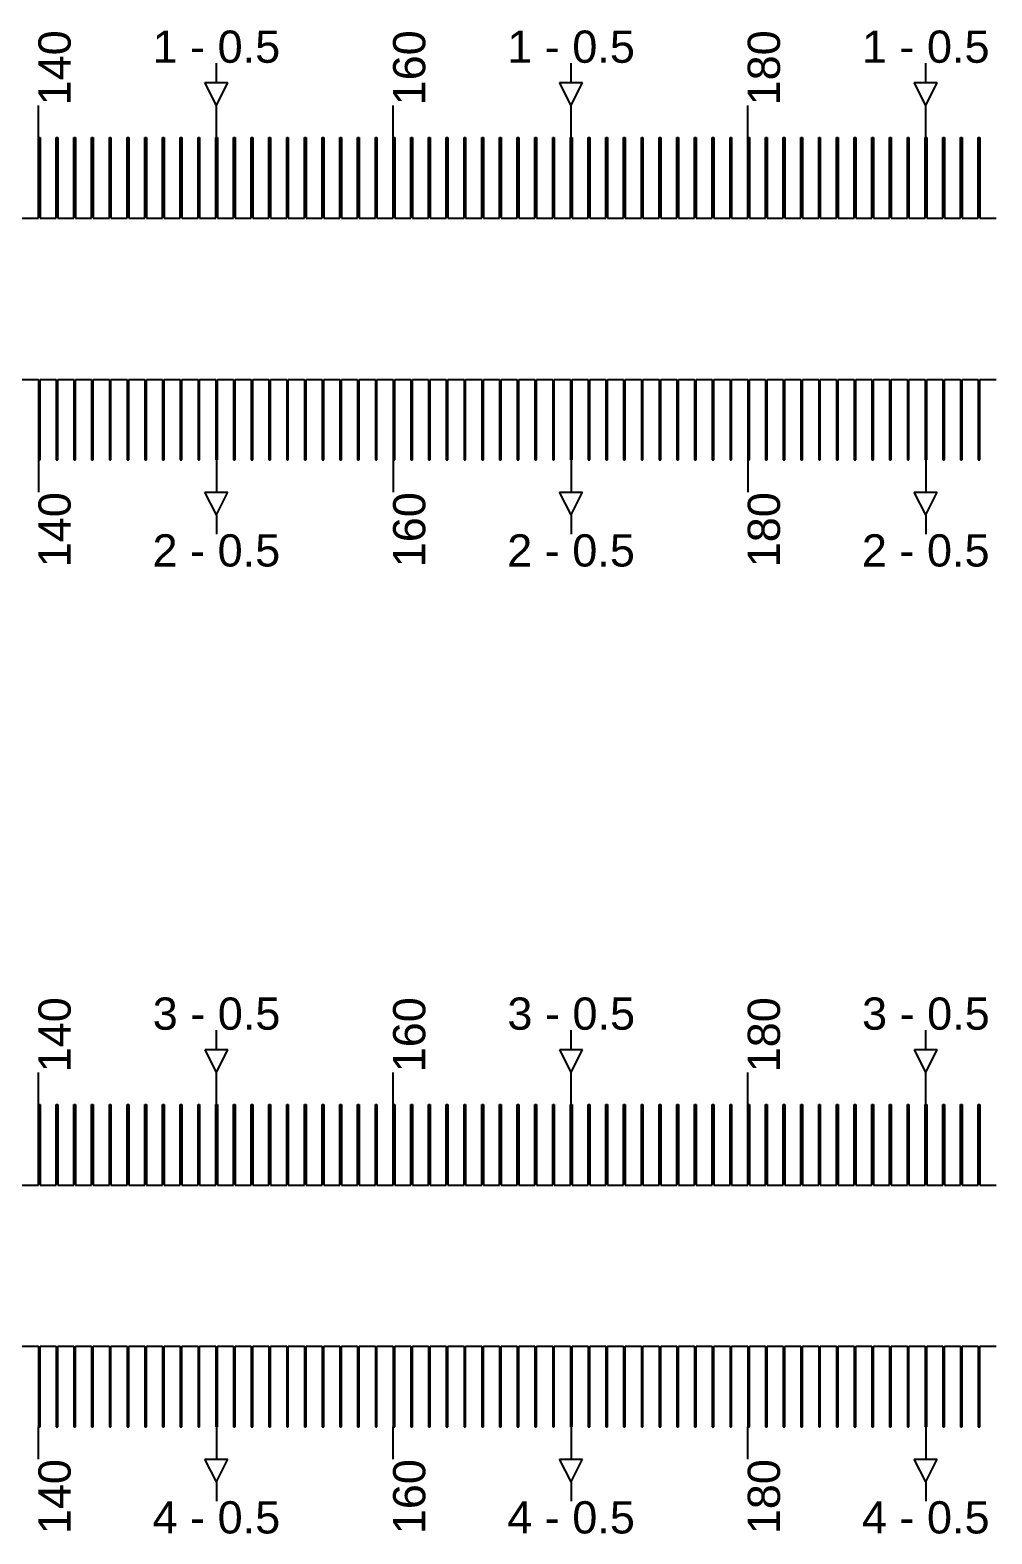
# Model space of a CAD drawing. Extents: x -119394 to 128420, y 74496 to 185496.
# Drawn here: x 41747.7 to 42046, y 112862.7 to 113329.2 of the extents above; entities that cross this region are included whole.
import ezdxf

# ---------------------------------------------------------------- set-up
doc = ezdxf.new("R2010")
doc.units = 13
doc.layers.add('CL - Label-1', color=120, linetype='Continuous')
doc.layers.add('CL - Label-2', color=132, linetype='Continuous')
doc.layers.add('CL - Sub-Micro', color=7, linetype='Continuous', true_color=0x47d1ff)
doc.styles.get("Standard").update_dxf_attribs({"font": 'arial.ttf'})

msp = doc.modelspace()

# ---------------------------------------------------------------- linework, layer by layer
for p, q in [((41805.49, 113312.94), (41805.49, 113318.94)), ((41915.49, 113312.94), (41915.49, 113318.94)), ((42025.49, 113312.94), (42025.49, 113318.94)), ((41750.29, 113295.86), (41750.29, 113305.86)), ((41805.49, 113295.86), (41805.49, 113305.86)), ((41860.29, 113295.86), (41860.29, 113305.86)), ((41915.49, 113295.86), (41915.49, 113305.86)), ((41970.29, 113295.86), (41970.29, 113305.86)), ((42025.49, 113295.86), (42025.49, 113305.86)), ((41750.29, 113195.86), (41750.29, 113185.86)), ((41805.49, 113195.86), (41805.49, 113185.86)), ((41860.29, 113195.86), (41860.29, 113185.86)), ((41915.49, 113195.86), (41915.49, 113185.86)), ((41970.29, 113195.86), (41970.29, 113185.86)), ((42025.49, 113195.86), (42025.49, 113185.86)), ((41805.49, 113178.79), (41805.49, 113172.79)), ((41915.49, 113178.79), (41915.49, 113172.79)), ((42025.49, 113178.79), (42025.49, 113172.79)), ((41805.54, 113012.94), (41805.54, 113018.94)), ((41915.54, 113012.94), (41915.54, 113018.94)), ((42025.54, 113012.94), (42025.54, 113018.94)), ((41750.29, 112995.86), (41750.29, 113005.86)), ((41805.54, 112995.86), (41805.54, 113005.86)), ((41860.29, 112995.86), (41860.29, 113005.86)), ((41915.54, 112995.86), (41915.54, 113005.86)), ((41970.29, 112995.86), (41970.29, 113005.86)), ((42025.54, 112995.86), (42025.54, 113005.86)), ((41750.29, 112885.86), (41750.29, 112895.86)), ((41805.54, 112895.86), (41805.54, 112885.86)), ((41860.29, 112885.86), (41860.29, 112895.86)), ((41915.54, 112895.86), (41915.54, 112885.86)), ((41970.29, 112885.86), (41970.29, 112895.86)), ((42025.54, 112895.86), (42025.54, 112885.86)), ((41805.54, 112878.79), (41805.54, 112872.79)), ((41915.54, 112878.79), (41915.54, 112872.79)), ((42025.54, 112878.79), (42025.54, 112872.79))]:
    msp.add_line(p, q)
at = {"layer": 'CL - Label-2'}
for p, q in [((41805.49, 113305.86), (41801.95, 113312.96)), ((41801.95, 113312.96), (41809.02, 113312.96)), ((41805.49, 113305.86), (41809.02, 113312.96)), ((41915.49, 113305.86), (41911.95, 113312.96)), ((41911.95, 113312.96), (41919.02, 113312.96)), ((41915.49, 113305.86), (41919.02, 113312.96)), ((42025.49, 113305.86), (42021.95, 113312.96)), ((42021.95, 113312.96), (42029.02, 113312.96)), ((42025.49, 113305.86), (42029.02, 113312.96)), ((41805.49, 113178.79), (41801.95, 113185.89)), ((41801.95, 113185.89), (41809.02, 113185.89)), ((41805.49, 113178.79), (41809.02, 113185.89)), ((41915.49, 113178.79), (41911.95, 113185.89)), ((41911.95, 113185.89), (41919.02, 113185.89)), ((41915.49, 113178.79), (41919.02, 113185.89)), ((42025.49, 113178.79), (42021.95, 113185.89)), ((42021.95, 113185.89), (42029.02, 113185.89)), ((42025.49, 113178.79), (42029.02, 113185.89)), ((41805.54, 113005.86), (41802, 113012.96)), ((41802, 113012.96), (41809.07, 113012.96)), ((41805.54, 113005.86), (41809.07, 113012.96)), ((41915.54, 113005.86), (41912, 113012.96)), ((41912, 113012.96), (41919.07, 113012.96)), ((41915.54, 113005.86), (41919.07, 113012.96)), ((42025.54, 113005.86), (42022, 113012.96)), ((42022, 113012.96), (42029.07, 113012.96)), ((42025.54, 113005.86), (42029.07, 113012.96)), ((41805.49, 112878.79), (41801.95, 112885.89)), ((41801.95, 112885.89), (41809.02, 112885.89)), ((41805.49, 112878.79), (41809.02, 112885.89)), ((41915.49, 112878.79), (41911.95, 112885.89)), ((41911.95, 112885.89), (41919.02, 112885.89)), ((41915.49, 112878.79), (41919.02, 112885.89)), ((42025.49, 112878.79), (42021.95, 112885.89)), ((42021.95, 112885.89), (42029.02, 112885.89)), ((42025.49, 112878.79), (42029.02, 112885.89))]:
    msp.add_line(p, q, dxfattribs=at)
at = {"layer": 'CL - Sub-Micro'}
for p, q in [((41750.29, 113270.86), (41750.29, 113295.86)), ((41750.29, 113295.86), (41750.79, 113295.86)), ((41750.79, 113295.86), (41750.79, 113270.86)), ((41755.79, 113270.86), (41755.79, 113295.86)), ((41755.79, 113295.86), (41756.29, 113295.86)), ((41756.29, 113295.86), (41756.29, 113270.86)), ((41761.29, 113270.86), (41761.29, 113295.86)), ((41761.29, 113295.86), (41761.79, 113295.86)), ((41761.79, 113295.86), (41761.79, 113270.86)), ((41766.79, 113270.86), (41766.79, 113295.86)), ((41766.79, 113295.86), (41767.29, 113295.86)), ((41767.29, 113295.86), (41767.29, 113270.86)), ((41772.29, 113270.86), (41772.29, 113295.86)), ((41772.29, 113295.86), (41772.79, 113295.86)), ((41772.79, 113295.86), (41772.79, 113270.86)), ((41777.79, 113270.86), (41777.79, 113295.86)), ((41777.79, 113295.86), (41778.29, 113295.86)), ((41778.29, 113295.86), (41778.29, 113270.86)), ((41783.29, 113270.86), (41783.29, 113295.86)), ((41783.29, 113295.86), (41783.79, 113295.86)), ((41783.79, 113295.86), (41783.79, 113270.86)), ((41788.79, 113270.86), (41788.79, 113295.86)), ((41788.79, 113295.86), (41789.29, 113295.86)), ((41789.29, 113295.86), (41789.29, 113270.86)), ((41794.29, 113270.86), (41794.29, 113295.86)), ((41794.29, 113295.86), (41794.79, 113295.86)), ((41794.79, 113295.86), (41794.79, 113270.86)), ((41799.79, 113270.86), (41799.79, 113295.86)), ((41799.79, 113295.86), (41800.29, 113295.86)), ((41800.29, 113295.86), (41800.29, 113270.86)), ((41805.29, 113270.86), (41805.29, 113295.86)), ((41805.29, 113295.86), (41805.79, 113295.86)), ((41805.79, 113295.86), (41805.79, 113270.86)), ((41810.79, 113270.86), (41810.79, 113295.86)), ((41810.79, 113295.86), (41811.29, 113295.86)), ((41811.29, 113295.86), (41811.29, 113270.86)), ((41816.29, 113270.86), (41816.29, 113295.86)), ((41816.29, 113295.86), (41816.79, 113295.86)), ((41816.79, 113295.86), (41816.79, 113270.86)), ((41821.79, 113270.86), (41821.79, 113295.86)), ((41821.79, 113295.86), (41822.29, 113295.86)), ((41822.29, 113295.86), (41822.29, 113270.86)), ((41827.29, 113270.86), (41827.29, 113295.86)), ((41827.29, 113295.86), (41827.79, 113295.86)), ((41827.79, 113295.86), (41827.79, 113270.86)), ((41832.79, 113270.86), (41832.79, 113295.86)), ((41832.79, 113295.86), (41833.29, 113295.86)), ((41833.29, 113295.86), (41833.29, 113270.86)), ((41838.29, 113270.86), (41838.29, 113295.86)), ((41838.29, 113295.86), (41838.79, 113295.86)), ((41838.79, 113295.86), (41838.79, 113270.86)), ((41843.79, 113270.86), (41843.79, 113295.86)), ((41843.79, 113295.86), (41844.29, 113295.86)), ((41844.29, 113295.86), (41844.29, 113270.86)), ((41849.29, 113270.86), (41849.29, 113295.86)), ((41849.29, 113295.86), (41849.79, 113295.86)), ((41849.79, 113295.86), (41849.79, 113270.86)), ((41854.79, 113270.86), (41854.79, 113295.86)), ((41854.79, 113295.86), (41855.29, 113295.86)), ((41855.29, 113295.86), (41855.29, 113270.86)), ((41860.29, 113270.86), (41860.29, 113295.86)), ((41860.29, 113295.86), (41860.79, 113295.86)), ((41860.79, 113295.86), (41860.79, 113270.86)), ((41865.79, 113270.86), (41865.79, 113295.86)), ((41865.79, 113295.86), (41866.29, 113295.86)), ((41866.29, 113295.86), (41866.29, 113270.86)), ((41871.29, 113270.86), (41871.29, 113295.86)), ((41871.29, 113295.86), (41871.79, 113295.86)), ((41871.79, 113295.86), (41871.79, 113270.86)), ((41876.79, 113270.86), (41876.79, 113295.86)), ((41876.79, 113295.86), (41877.29, 113295.86)), ((41877.29, 113295.86), (41877.29, 113270.86)), ((41882.29, 113270.86), (41882.29, 113295.86)), ((41882.29, 113295.86), (41882.79, 113295.86)), ((41882.79, 113295.86), (41882.79, 113270.86)), ((41887.79, 113270.86), (41887.79, 113295.86)), ((41887.79, 113295.86), (41888.29, 113295.86)), ((41888.29, 113295.86), (41888.29, 113270.86)), ((41893.29, 113270.86), (41893.29, 113295.86)), ((41893.29, 113295.86), (41893.79, 113295.86)), ((41893.79, 113295.86), (41893.79, 113270.86)), ((41898.79, 113270.86), (41898.79, 113295.86)), ((41898.79, 113295.86), (41899.29, 113295.86)), ((41899.29, 113295.86), (41899.29, 113270.86)), ((41904.29, 113270.86), (41904.29, 113295.86)), ((41904.29, 113295.86), (41904.79, 113295.86)), ((41904.79, 113295.86), (41904.79, 113270.86)), ((41909.79, 113270.86), (41909.79, 113295.86)), ((41909.79, 113295.86), (41910.29, 113295.86)), ((41910.29, 113295.86), (41910.29, 113270.86)), ((41915.29, 113270.86), (41915.29, 113295.86)), ((41915.29, 113295.86), (41915.79, 113295.86)), ((41915.79, 113295.86), (41915.79, 113270.86)), ((41920.79, 113270.86), (41920.79, 113295.86)), ((41920.79, 113295.86), (41921.29, 113295.86)), ((41921.29, 113295.86), (41921.29, 113270.86)), ((41926.29, 113270.86), (41926.29, 113295.86)), ((41926.29, 113295.86), (41926.79, 113295.86)), ((41926.79, 113295.86), (41926.79, 113270.86)), ((41931.79, 113270.86), (41931.79, 113295.86)), ((41931.79, 113295.86), (41932.29, 113295.86)), ((41932.29, 113295.86), (41932.29, 113270.86)), ((41937.29, 113270.86), (41937.29, 113295.86)), ((41937.29, 113295.86), (41937.79, 113295.86)), ((41937.79, 113295.86), (41937.79, 113270.86)), ((41942.79, 113270.86), (41942.79, 113295.86)), ((41942.79, 113295.86), (41943.29, 113295.86)), ((41943.29, 113295.86), (41943.29, 113270.86)), ((41948.29, 113270.86), (41948.29, 113295.86)), ((41948.29, 113295.86), (41948.79, 113295.86)), ((41948.79, 113295.86), (41948.79, 113270.86)), ((41953.79, 113270.86), (41953.79, 113295.86)), ((41953.79, 113295.86), (41954.29, 113295.86)), ((41954.29, 113295.86), (41954.29, 113270.86)), ((41959.29, 113270.86), (41959.29, 113295.86)), ((41959.29, 113295.86), (41959.79, 113295.86)), ((41959.79, 113295.86), (41959.79, 113270.86)), ((41964.79, 113270.86), (41964.79, 113295.86)), ((41964.79, 113295.86), (41965.29, 113295.86)), ((41965.29, 113295.86), (41965.29, 113270.86)), ((41970.29, 113270.86), (41970.29, 113295.86)), ((41970.29, 113295.86), (41970.79, 113295.86)), ((41970.79, 113295.86), (41970.79, 113270.86)), ((41975.79, 113270.86), (41975.79, 113295.86)), ((41975.79, 113295.86), (41976.29, 113295.86)), ((41976.29, 113295.86), (41976.29, 113270.86)), ((41981.29, 113270.86), (41981.29, 113295.86)), ((41981.29, 113295.86), (41981.79, 113295.86)), ((41981.79, 113295.86), (41981.79, 113270.86)), ((41986.79, 113270.86), (41986.79, 113295.86)), ((41986.79, 113295.86), (41987.29, 113295.86)), ((41987.29, 113295.86), (41987.29, 113270.86)), ((41992.29, 113270.86), (41992.29, 113295.86)), ((41992.29, 113295.86), (41992.79, 113295.86)), ((41992.79, 113295.86), (41992.79, 113270.86)), ((41997.79, 113270.86), (41997.79, 113295.86)), ((41997.79, 113295.86), (41998.29, 113295.86)), ((41998.29, 113295.86), (41998.29, 113270.86)), ((42003.29, 113270.86), (42003.29, 113295.86)), ((42003.29, 113295.86), (42003.79, 113295.86)), ((42003.79, 113295.86), (42003.79, 113270.86)), ((42008.79, 113270.86), (42008.79, 113295.86)), ((42008.79, 113295.86), (42009.29, 113295.86)), ((42009.29, 113295.86), (42009.29, 113270.86)), ((42014.29, 113270.86), (42014.29, 113295.86)), ((42014.29, 113295.86), (42014.79, 113295.86)), ((42014.79, 113295.86), (42014.79, 113270.86)), ((42019.79, 113270.86), (42019.79, 113295.86)), ((42019.79, 113295.86), (42020.29, 113295.86)), ((42020.29, 113295.86), (42020.29, 113270.86)), ((42025.29, 113270.86), (42025.29, 113295.86)), ((42025.29, 113295.86), (42025.79, 113295.86)), ((42025.79, 113295.86), (42025.79, 113270.86)), ((42030.79, 113270.86), (42030.79, 113295.86)), ((42030.79, 113295.86), (42031.29, 113295.86)), ((42031.29, 113295.86), (42031.29, 113270.86)), ((42036.29, 113270.86), (42036.29, 113295.86)), ((42036.29, 113295.86), (42036.79, 113295.86)), ((42036.79, 113295.86), (42036.79, 113270.86)), ((42041.79, 113270.86), (42041.79, 113295.86)), ((42041.79, 113295.86), (42042.29, 113295.86)), ((42042.29, 113295.86), (42042.29, 113270.86)), ((41745.29, 113270.86), (41750.29, 113270.86)), ((41750.79, 113270.86), (41755.79, 113270.86)), ((41756.29, 113270.86), (41761.29, 113270.86)), ((41761.79, 113270.86), (41766.79, 113270.86)), ((41767.29, 113270.86), (41772.29, 113270.86)), ((41772.79, 113270.86), (41777.79, 113270.86)), ((41778.29, 113270.86), (41783.29, 113270.86)), ((41783.79, 113270.86), (41788.79, 113270.86)), ((41789.29, 113270.86), (41794.29, 113270.86)), ((41794.79, 113270.86), (41799.79, 113270.86)), ((41800.29, 113270.86), (41805.29, 113270.86)), ((41805.79, 113270.86), (41810.79, 113270.86)), ((41811.29, 113270.86), (41816.29, 113270.86)), ((41816.79, 113270.86), (41821.79, 113270.86)), ((41822.29, 113270.86), (41827.29, 113270.86)), ((41827.79, 113270.86), (41832.79, 113270.86)), ((41833.29, 113270.86), (41838.29, 113270.86)), ((41838.79, 113270.86), (41843.79, 113270.86)), ((41844.29, 113270.86), (41849.29, 113270.86)), ((41849.79, 113270.86), (41854.79, 113270.86)), ((41855.29, 113270.86), (41860.29, 113270.86)), ((41860.79, 113270.86), (41865.79, 113270.86)), ((41866.29, 113270.86), (41871.29, 113270.86)), ((41871.79, 113270.86), (41876.79, 113270.86)), ((41877.29, 113270.86), (41882.29, 113270.86)), ((41882.79, 113270.86), (41887.79, 113270.86)), ((41888.29, 113270.86), (41893.29, 113270.86)), ((41893.79, 113270.86), (41898.79, 113270.86)), ((41899.29, 113270.86), (41904.29, 113270.86)), ((41904.79, 113270.86), (41909.79, 113270.86)), ((41910.29, 113270.86), (41915.29, 113270.86)), ((41915.79, 113270.86), (41920.79, 113270.86)), ((41921.29, 113270.86), (41926.29, 113270.86)), ((41926.79, 113270.86), (41931.79, 113270.86)), ((41932.29, 113270.86), (41937.29, 113270.86)), ((41937.79, 113270.86), (41942.79, 113270.86)), ((41943.29, 113270.86), (41948.29, 113270.86)), ((41948.79, 113270.86), (41953.79, 113270.86)), ((41954.29, 113270.86), (41959.29, 113270.86)), ((41959.79, 113270.86), (41964.79, 113270.86)), ((41965.29, 113270.86), (41970.29, 113270.86)), ((41970.79, 113270.86), (41975.79, 113270.86)), ((41976.29, 113270.86), (41981.29, 113270.86)), ((41981.79, 113270.86), (41986.79, 113270.86)), ((41987.29, 113270.86), (41992.29, 113270.86)), ((41992.79, 113270.86), (41997.79, 113270.86)), ((41998.29, 113270.86), (42003.29, 113270.86)), ((42003.79, 113270.86), (42008.79, 113270.86)), ((42009.29, 113270.86), (42014.29, 113270.86)), ((42014.79, 113270.86), (42019.79, 113270.86)), ((42020.29, 113270.86), (42025.29, 113270.86)), ((42025.79, 113270.86), (42030.79, 113270.86)), ((42031.29, 113270.86), (42036.29, 113270.86)), ((42036.79, 113270.86), (42041.79, 113270.86)), ((42042.29, 113270.86), (42047.29, 113270.86)), ((41745.29, 113220.86), (41750.29, 113220.86)), ((41750.29, 113220.86), (41750.29, 113195.86)), ((41750.79, 113195.86), (41750.79, 113220.86)), ((41750.79, 113220.86), (41755.79, 113220.86)), ((41755.79, 113220.86), (41755.79, 113195.86)), ((41756.29, 113195.86), (41756.29, 113220.86)), ((41756.29, 113220.86), (41761.29, 113220.86)), ((41761.29, 113220.86), (41761.29, 113195.86)), ((41761.79, 113195.86), (41761.79, 113220.86)), ((41761.79, 113220.86), (41766.79, 113220.86)), ((41766.79, 113220.86), (41766.79, 113195.86)), ((41767.29, 113195.86), (41767.29, 113220.86)), ((41767.29, 113220.86), (41772.29, 113220.86)), ((41772.29, 113220.86), (41772.29, 113195.86)), ((41772.79, 113195.86), (41772.79, 113220.86)), ((41772.79, 113220.86), (41777.79, 113220.86)), ((41777.79, 113220.86), (41777.79, 113195.86)), ((41778.29, 113195.86), (41778.29, 113220.86)), ((41778.29, 113220.86), (41783.29, 113220.86)), ((41783.29, 113220.86), (41783.29, 113195.86)), ((41783.79, 113195.86), (41783.79, 113220.86)), ((41783.79, 113220.86), (41788.79, 113220.86)), ((41788.79, 113220.86), (41788.79, 113195.86)), ((41789.29, 113195.86), (41789.29, 113220.86)), ((41789.29, 113220.86), (41794.29, 113220.86)), ((41794.29, 113220.86), (41794.29, 113195.86)), ((41794.79, 113195.86), (41794.79, 113220.86)), ((41794.79, 113220.86), (41799.79, 113220.86)), ((41799.79, 113220.86), (41799.79, 113195.86)), ((41800.29, 113195.86), (41800.29, 113220.86)), ((41800.29, 113220.86), (41805.29, 113220.86)), ((41805.29, 113220.86), (41805.29, 113195.86)), ((41805.79, 113195.86), (41805.79, 113220.86)), ((41805.79, 113220.86), (41810.79, 113220.86)), ((41810.79, 113220.86), (41810.79, 113195.86)), ((41811.29, 113195.86), (41811.29, 113220.86)), ((41811.29, 113220.86), (41816.29, 113220.86)), ((41816.29, 113220.86), (41816.29, 113195.86)), ((41816.79, 113195.86), (41816.79, 113220.86)), ((41816.79, 113220.86), (41821.79, 113220.86)), ((41821.79, 113220.86), (41821.79, 113195.86)), ((41822.29, 113195.86), (41822.29, 113220.86)), ((41822.29, 113220.86), (41827.29, 113220.86)), ((41827.29, 113220.86), (41827.29, 113195.86)), ((41827.79, 113195.86), (41827.79, 113220.86)), ((41827.79, 113220.86), (41832.79, 113220.86)), ((41832.79, 113220.86), (41832.79, 113195.86)), ((41833.29, 113195.86), (41833.29, 113220.86)), ((41833.29, 113220.86), (41838.29, 113220.86)), ((41838.29, 113220.86), (41838.29, 113195.86)), ((41838.79, 113195.86), (41838.79, 113220.86)), ((41838.79, 113220.86), (41843.79, 113220.86)), ((41843.79, 113220.86), (41843.79, 113195.86)), ((41844.29, 113195.86), (41844.29, 113220.86)), ((41844.29, 113220.86), (41849.29, 113220.86)), ((41849.29, 113220.86), (41849.29, 113195.86)), ((41849.79, 113195.86), (41849.79, 113220.86)), ((41849.79, 113220.86), (41854.79, 113220.86)), ((41854.79, 113220.86), (41854.79, 113195.86)), ((41855.29, 113195.86), (41855.29, 113220.86)), ((41855.29, 113220.86), (41860.29, 113220.86)), ((41860.29, 113220.86), (41860.29, 113195.86)), ((41860.79, 113195.86), (41860.79, 113220.86)), ((41860.79, 113220.86), (41865.79, 113220.86)), ((41865.79, 113220.86), (41865.79, 113195.86)), ((41866.29, 113195.86), (41866.29, 113220.86)), ((41866.29, 113220.86), (41871.29, 113220.86)), ((41871.29, 113220.86), (41871.29, 113195.86)), ((41871.79, 113195.86), (41871.79, 113220.86)), ((41871.79, 113220.86), (41876.79, 113220.86)), ((41876.79, 113220.86), (41876.79, 113195.86)), ((41877.29, 113195.86), (41877.29, 113220.86)), ((41877.29, 113220.86), (41882.29, 113220.86)), ((41882.29, 113220.86), (41882.29, 113195.86)), ((41882.79, 113195.86), (41882.79, 113220.86)), ((41882.79, 113220.86), (41887.79, 113220.86)), ((41887.79, 113220.86), (41887.79, 113195.86)), ((41888.29, 113195.86), (41888.29, 113220.86)), ((41888.29, 113220.86), (41893.29, 113220.86)), ((41893.29, 113220.86), (41893.29, 113195.86)), ((41893.79, 113195.86), (41893.79, 113220.86)), ((41893.79, 113220.86), (41898.79, 113220.86)), ((41898.79, 113220.86), (41898.79, 113195.86)), ((41899.29, 113195.86), (41899.29, 113220.86)), ((41899.29, 113220.86), (41904.29, 113220.86)), ((41904.29, 113220.86), (41904.29, 113195.86)), ((41904.79, 113195.86), (41904.79, 113220.86)), ((41904.79, 113220.86), (41909.79, 113220.86)), ((41909.79, 113220.86), (41909.79, 113195.86)), ((41910.29, 113195.86), (41910.29, 113220.86)), ((41910.29, 113220.86), (41915.29, 113220.86)), ((41915.29, 113220.86), (41915.29, 113195.86)), ((41915.79, 113195.86), (41915.79, 113220.86)), ((41915.79, 113220.86), (41920.79, 113220.86)), ((41920.79, 113220.86), (41920.79, 113195.86)), ((41921.29, 113195.86), (41921.29, 113220.86)), ((41921.29, 113220.86), (41926.29, 113220.86)), ((41926.29, 113220.86), (41926.29, 113195.86)), ((41926.79, 113195.86), (41926.79, 113220.86)), ((41926.79, 113220.86), (41931.79, 113220.86)), ((41931.79, 113220.86), (41931.79, 113195.86)), ((41932.29, 113195.86), (41932.29, 113220.86)), ((41932.29, 113220.86), (41937.29, 113220.86)), ((41937.29, 113220.86), (41937.29, 113195.86)), ((41937.79, 113195.86), (41937.79, 113220.86)), ((41937.79, 113220.86), (41942.79, 113220.86)), ((41942.79, 113220.86), (41942.79, 113195.86)), ((41943.29, 113195.86), (41943.29, 113220.86)), ((41943.29, 113220.86), (41948.29, 113220.86)), ((41948.29, 113220.86), (41948.29, 113195.86)), ((41948.79, 113195.86), (41948.79, 113220.86)), ((41948.79, 113220.86), (41953.79, 113220.86)), ((41953.79, 113220.86), (41953.79, 113195.86)), ((41954.29, 113195.86), (41954.29, 113220.86)), ((41954.29, 113220.86), (41959.29, 113220.86)), ((41959.29, 113220.86), (41959.29, 113195.86)), ((41959.79, 113195.86), (41959.79, 113220.86)), ((41959.79, 113220.86), (41964.79, 113220.86)), ((41964.79, 113220.86), (41964.79, 113195.86)), ((41965.29, 113195.86), (41965.29, 113220.86)), ((41965.29, 113220.86), (41970.29, 113220.86)), ((41970.29, 113220.86), (41970.29, 113195.86)), ((41970.79, 113195.86), (41970.79, 113220.86)), ((41970.79, 113220.86), (41975.79, 113220.86)), ((41975.79, 113220.86), (41975.79, 113195.86)), ((41976.29, 113195.86), (41976.29, 113220.86)), ((41976.29, 113220.86), (41981.29, 113220.86)), ((41981.29, 113220.86), (41981.29, 113195.86)), ((41981.79, 113195.86), (41981.79, 113220.86)), ((41981.79, 113220.86), (41986.79, 113220.86)), ((41986.79, 113220.86), (41986.79, 113195.86)), ((41987.29, 113195.86), (41987.29, 113220.86)), ((41987.29, 113220.86), (41992.29, 113220.86)), ((41992.29, 113220.86), (41992.29, 113195.86)), ((41992.79, 113195.86), (41992.79, 113220.86)), ((41992.79, 113220.86), (41997.79, 113220.86)), ((41997.79, 113220.86), (41997.79, 113195.86)), ((41998.29, 113195.86), (41998.29, 113220.86)), ((41998.29, 113220.86), (42003.29, 113220.86)), ((42003.29, 113220.86), (42003.29, 113195.86)), ((42003.79, 113195.86), (42003.79, 113220.86)), ((42003.79, 113220.86), (42008.79, 113220.86)), ((42008.79, 113220.86), (42008.79, 113195.86)), ((42009.29, 113195.86), (42009.29, 113220.86)), ((42009.29, 113220.86), (42014.29, 113220.86)), ((42014.29, 113220.86), (42014.29, 113195.86)), ((42014.79, 113195.86), (42014.79, 113220.86)), ((42014.79, 113220.86), (42019.79, 113220.86)), ((42019.79, 113220.86), (42019.79, 113195.86)), ((42020.29, 113195.86), (42020.29, 113220.86)), ((42020.29, 113220.86), (42025.29, 113220.86)), ((42025.29, 113220.86), (42025.29, 113195.86)), ((42025.79, 113195.86), (42025.79, 113220.86)), ((42025.79, 113220.86), (42030.79, 113220.86)), ((42030.79, 113220.86), (42030.79, 113195.86)), ((42031.29, 113195.86), (42031.29, 113220.86)), ((42031.29, 113220.86), (42036.29, 113220.86)), ((42036.29, 113220.86), (42036.29, 113195.86)), ((42036.79, 113195.86), (42036.79, 113220.86)), ((42036.79, 113220.86), (42041.79, 113220.86)), ((42041.79, 113220.86), (42041.79, 113195.86)), ((42042.29, 113195.86), (42042.29, 113220.86)), ((42042.29, 113220.86), (42047.29, 113220.86)), ((41750.29, 113195.86), (41750.79, 113195.86)), ((41755.79, 113195.86), (41756.29, 113195.86)), ((41761.29, 113195.86), (41761.79, 113195.86)), ((41766.79, 113195.86), (41767.29, 113195.86)), ((41772.29, 113195.86), (41772.79, 113195.86)), ((41777.79, 113195.86), (41778.29, 113195.86)), ((41783.29, 113195.86), (41783.79, 113195.86)), ((41788.79, 113195.86), (41789.29, 113195.86)), ((41794.29, 113195.86), (41794.79, 113195.86)), ((41799.79, 113195.86), (41800.29, 113195.86)), ((41805.29, 113195.86), (41805.79, 113195.86)), ((41810.79, 113195.86), (41811.29, 113195.86)), ((41816.29, 113195.86), (41816.79, 113195.86)), ((41821.79, 113195.86), (41822.29, 113195.86)), ((41827.29, 113195.86), (41827.79, 113195.86)), ((41832.79, 113195.86), (41833.29, 113195.86)), ((41838.29, 113195.86), (41838.79, 113195.86)), ((41843.79, 113195.86), (41844.29, 113195.86)), ((41849.29, 113195.86), (41849.79, 113195.86)), ((41854.79, 113195.86), (41855.29, 113195.86)), ((41860.29, 113195.86), (41860.79, 113195.86)), ((41865.79, 113195.86), (41866.29, 113195.86)), ((41871.29, 113195.86), (41871.79, 113195.86)), ((41876.79, 113195.86), (41877.29, 113195.86)), ((41882.29, 113195.86), (41882.79, 113195.86)), ((41887.79, 113195.86), (41888.29, 113195.86)), ((41893.29, 113195.86), (41893.79, 113195.86)), ((41898.79, 113195.86), (41899.29, 113195.86)), ((41904.29, 113195.86), (41904.79, 113195.86)), ((41909.79, 113195.86), (41910.29, 113195.86)), ((41915.29, 113195.86), (41915.79, 113195.86)), ((41920.79, 113195.86), (41921.29, 113195.86)), ((41926.29, 113195.86), (41926.79, 113195.86)), ((41931.79, 113195.86), (41932.29, 113195.86)), ((41937.29, 113195.86), (41937.79, 113195.86)), ((41942.79, 113195.86), (41943.29, 113195.86)), ((41948.29, 113195.86), (41948.79, 113195.86)), ((41953.79, 113195.86), (41954.29, 113195.86)), ((41959.29, 113195.86), (41959.79, 113195.86)), ((41964.79, 113195.86), (41965.29, 113195.86)), ((41970.29, 113195.86), (41970.79, 113195.86)), ((41975.79, 113195.86), (41976.29, 113195.86)), ((41981.29, 113195.86), (41981.79, 113195.86)), ((41986.79, 113195.86), (41987.29, 113195.86)), ((41992.29, 113195.86), (41992.79, 113195.86)), ((41997.79, 113195.86), (41998.29, 113195.86)), ((42003.29, 113195.86), (42003.79, 113195.86)), ((42008.79, 113195.86), (42009.29, 113195.86)), ((42014.29, 113195.86), (42014.79, 113195.86)), ((42019.79, 113195.86), (42020.29, 113195.86)), ((42025.29, 113195.86), (42025.79, 113195.86)), ((42030.79, 113195.86), (42031.29, 113195.86)), ((42036.29, 113195.86), (42036.79, 113195.86)), ((42041.79, 113195.86), (42042.29, 113195.86)), ((41750.29, 112970.86), (41750.29, 112995.86)), ((41750.29, 112995.86), (41750.79, 112995.86)), ((41750.79, 112995.86), (41750.79, 112970.86)), ((41755.79, 112970.86), (41755.79, 112995.86)), ((41755.79, 112995.86), (41756.29, 112995.86)), ((41756.29, 112995.86), (41756.29, 112970.86)), ((41761.29, 112970.86), (41761.29, 112995.86)), ((41761.29, 112995.86), (41761.79, 112995.86)), ((41761.79, 112995.86), (41761.79, 112970.86)), ((41766.79, 112970.86), (41766.79, 112995.86)), ((41766.79, 112995.86), (41767.29, 112995.86)), ((41767.29, 112995.86), (41767.29, 112970.86)), ((41772.29, 112970.86), (41772.29, 112995.86)), ((41772.29, 112995.86), (41772.79, 112995.86)), ((41772.79, 112995.86), (41772.79, 112970.86)), ((41777.79, 112970.86), (41777.79, 112995.86)), ((41777.79, 112995.86), (41778.29, 112995.86)), ((41778.29, 112995.86), (41778.29, 112970.86)), ((41783.29, 112970.86), (41783.29, 112995.86)), ((41783.29, 112995.86), (41783.79, 112995.86)), ((41783.79, 112995.86), (41783.79, 112970.86)), ((41788.79, 112970.86), (41788.79, 112995.86)), ((41788.79, 112995.86), (41789.29, 112995.86)), ((41789.29, 112995.86), (41789.29, 112970.86)), ((41794.29, 112970.86), (41794.29, 112995.86)), ((41794.29, 112995.86), (41794.79, 112995.86)), ((41794.79, 112995.86), (41794.79, 112970.86)), ((41799.79, 112970.86), (41799.79, 112995.86)), ((41799.79, 112995.86), (41800.29, 112995.86)), ((41800.29, 112995.86), (41800.29, 112970.86)), ((41805.29, 112970.86), (41805.29, 112995.86)), ((41805.29, 112995.86), (41805.79, 112995.86)), ((41805.79, 112995.86), (41805.79, 112970.86)), ((41810.79, 112970.86), (41810.79, 112995.86)), ((41810.79, 112995.86), (41811.29, 112995.86)), ((41811.29, 112995.86), (41811.29, 112970.86)), ((41816.29, 112970.86), (41816.29, 112995.86)), ((41816.29, 112995.86), (41816.79, 112995.86)), ((41816.79, 112995.86), (41816.79, 112970.86)), ((41821.79, 112970.86), (41821.79, 112995.86)), ((41821.79, 112995.86), (41822.29, 112995.86)), ((41822.29, 112995.86), (41822.29, 112970.86)), ((41827.29, 112970.86), (41827.29, 112995.86)), ((41827.29, 112995.86), (41827.79, 112995.86)), ((41827.79, 112995.86), (41827.79, 112970.86)), ((41832.79, 112970.86), (41832.79, 112995.86)), ((41832.79, 112995.86), (41833.29, 112995.86)), ((41833.29, 112995.86), (41833.29, 112970.86)), ((41838.29, 112970.86), (41838.29, 112995.86)), ((41838.29, 112995.86), (41838.79, 112995.86)), ((41838.79, 112995.86), (41838.79, 112970.86)), ((41843.79, 112970.86), (41843.79, 112995.86)), ((41843.79, 112995.86), (41844.29, 112995.86)), ((41844.29, 112995.86), (41844.29, 112970.86)), ((41849.29, 112970.86), (41849.29, 112995.86)), ((41849.29, 112995.86), (41849.79, 112995.86)), ((41849.79, 112995.86), (41849.79, 112970.86)), ((41854.79, 112970.86), (41854.79, 112995.86)), ((41854.79, 112995.86), (41855.29, 112995.86)), ((41855.29, 112995.86), (41855.29, 112970.86)), ((41860.29, 112970.86), (41860.29, 112995.86)), ((41860.29, 112995.86), (41860.79, 112995.86)), ((41860.79, 112995.86), (41860.79, 112970.86)), ((41865.79, 112970.86), (41865.79, 112995.86)), ((41865.79, 112995.86), (41866.29, 112995.86)), ((41866.29, 112995.86), (41866.29, 112970.86)), ((41871.29, 112970.86), (41871.29, 112995.86)), ((41871.29, 112995.86), (41871.79, 112995.86)), ((41871.79, 112995.86), (41871.79, 112970.86)), ((41876.79, 112970.86), (41876.79, 112995.86)), ((41876.79, 112995.86), (41877.29, 112995.86)), ((41877.29, 112995.86), (41877.29, 112970.86)), ((41882.29, 112970.86), (41882.29, 112995.86)), ((41882.29, 112995.86), (41882.79, 112995.86)), ((41882.79, 112995.86), (41882.79, 112970.86)), ((41887.79, 112970.86), (41887.79, 112995.86)), ((41887.79, 112995.86), (41888.29, 112995.86)), ((41888.29, 112995.86), (41888.29, 112970.86)), ((41893.29, 112970.86), (41893.29, 112995.86)), ((41893.29, 112995.86), (41893.79, 112995.86)), ((41893.79, 112995.86), (41893.79, 112970.86)), ((41898.79, 112970.86), (41898.79, 112995.86)), ((41898.79, 112995.86), (41899.29, 112995.86)), ((41899.29, 112995.86), (41899.29, 112970.86)), ((41904.29, 112970.86), (41904.29, 112995.86)), ((41904.29, 112995.86), (41904.79, 112995.86)), ((41904.79, 112995.86), (41904.79, 112970.86)), ((41909.79, 112970.86), (41909.79, 112995.86)), ((41909.79, 112995.86), (41910.29, 112995.86)), ((41910.29, 112995.86), (41910.29, 112970.86)), ((41915.29, 112970.86), (41915.29, 112995.86)), ((41915.29, 112995.86), (41915.79, 112995.86)), ((41915.79, 112995.86), (41915.79, 112970.86)), ((41920.79, 112970.86), (41920.79, 112995.86)), ((41920.79, 112995.86), (41921.29, 112995.86)), ((41921.29, 112995.86), (41921.29, 112970.86)), ((41926.29, 112970.86), (41926.29, 112995.86)), ((41926.29, 112995.86), (41926.79, 112995.86)), ((41926.79, 112995.86), (41926.79, 112970.86)), ((41931.79, 112970.86), (41931.79, 112995.86)), ((41931.79, 112995.86), (41932.29, 112995.86)), ((41932.29, 112995.86), (41932.29, 112970.86)), ((41937.29, 112970.86), (41937.29, 112995.86)), ((41937.29, 112995.86), (41937.79, 112995.86)), ((41937.79, 112995.86), (41937.79, 112970.86)), ((41942.79, 112970.86), (41942.79, 112995.86)), ((41942.79, 112995.86), (41943.29, 112995.86)), ((41943.29, 112995.86), (41943.29, 112970.86)), ((41948.29, 112970.86), (41948.29, 112995.86)), ((41948.29, 112995.86), (41948.79, 112995.86)), ((41948.79, 112995.86), (41948.79, 112970.86)), ((41953.79, 112970.86), (41953.79, 112995.86)), ((41953.79, 112995.86), (41954.29, 112995.86)), ((41954.29, 112995.86), (41954.29, 112970.86)), ((41959.29, 112970.86), (41959.29, 112995.86)), ((41959.29, 112995.86), (41959.79, 112995.86)), ((41959.79, 112995.86), (41959.79, 112970.86)), ((41964.79, 112970.86), (41964.79, 112995.86)), ((41964.79, 112995.86), (41965.29, 112995.86)), ((41965.29, 112995.86), (41965.29, 112970.86)), ((41970.29, 112970.86), (41970.29, 112995.86)), ((41970.29, 112995.86), (41970.79, 112995.86)), ((41970.79, 112995.86), (41970.79, 112970.86)), ((41975.79, 112970.86), (41975.79, 112995.86)), ((41975.79, 112995.86), (41976.29, 112995.86)), ((41976.29, 112995.86), (41976.29, 112970.86)), ((41981.29, 112970.86), (41981.29, 112995.86)), ((41981.29, 112995.86), (41981.79, 112995.86)), ((41981.79, 112995.86), (41981.79, 112970.86)), ((41986.79, 112970.86), (41986.79, 112995.86)), ((41986.79, 112995.86), (41987.29, 112995.86)), ((41987.29, 112995.86), (41987.29, 112970.86)), ((41992.29, 112970.86), (41992.29, 112995.86)), ((41992.29, 112995.86), (41992.79, 112995.86)), ((41992.79, 112995.86), (41992.79, 112970.86)), ((41997.79, 112970.86), (41997.79, 112995.86)), ((41997.79, 112995.86), (41998.29, 112995.86)), ((41998.29, 112995.86), (41998.29, 112970.86)), ((42003.29, 112970.86), (42003.29, 112995.86)), ((42003.29, 112995.86), (42003.79, 112995.86)), ((42003.79, 112995.86), (42003.79, 112970.86)), ((42008.79, 112970.86), (42008.79, 112995.86)), ((42008.79, 112995.86), (42009.29, 112995.86)), ((42009.29, 112995.86), (42009.29, 112970.86)), ((42014.29, 112970.86), (42014.29, 112995.86)), ((42014.29, 112995.86), (42014.79, 112995.86)), ((42014.79, 112995.86), (42014.79, 112970.86)), ((42019.79, 112970.86), (42019.79, 112995.86)), ((42019.79, 112995.86), (42020.29, 112995.86)), ((42020.29, 112995.86), (42020.29, 112970.86)), ((42025.29, 112970.86), (42025.29, 112995.86)), ((42025.29, 112995.86), (42025.79, 112995.86)), ((42025.79, 112995.86), (42025.79, 112970.86)), ((42030.79, 112970.86), (42030.79, 112995.86)), ((42030.79, 112995.86), (42031.29, 112995.86)), ((42031.29, 112995.86), (42031.29, 112970.86)), ((42036.29, 112970.86), (42036.29, 112995.86)), ((42036.29, 112995.86), (42036.79, 112995.86)), ((42036.79, 112995.86), (42036.79, 112970.86)), ((42041.79, 112970.86), (42041.79, 112995.86)), ((42041.79, 112995.86), (42042.29, 112995.86)), ((42042.29, 112995.86), (42042.29, 112970.86)), ((41745.29, 112970.86), (41750.29, 112970.86)), ((41750.79, 112970.86), (41755.79, 112970.86)), ((41756.29, 112970.86), (41761.29, 112970.86)), ((41761.79, 112970.86), (41766.79, 112970.86)), ((41767.29, 112970.86), (41772.29, 112970.86)), ((41772.79, 112970.86), (41777.79, 112970.86)), ((41778.29, 112970.86), (41783.29, 112970.86)), ((41783.79, 112970.86), (41788.79, 112970.86)), ((41789.29, 112970.86), (41794.29, 112970.86)), ((41794.79, 112970.86), (41799.79, 112970.86)), ((41800.29, 112970.86), (41805.29, 112970.86)), ((41805.79, 112970.86), (41810.79, 112970.86)), ((41811.29, 112970.86), (41816.29, 112970.86)), ((41816.79, 112970.86), (41821.79, 112970.86)), ((41822.29, 112970.86), (41827.29, 112970.86)), ((41827.79, 112970.86), (41832.79, 112970.86)), ((41833.29, 112970.86), (41838.29, 112970.86)), ((41838.79, 112970.86), (41843.79, 112970.86)), ((41844.29, 112970.86), (41849.29, 112970.86)), ((41849.79, 112970.86), (41854.79, 112970.86)), ((41855.29, 112970.86), (41860.29, 112970.86)), ((41860.79, 112970.86), (41865.79, 112970.86)), ((41866.29, 112970.86), (41871.29, 112970.86)), ((41871.79, 112970.86), (41876.79, 112970.86)), ((41877.29, 112970.86), (41882.29, 112970.86)), ((41882.79, 112970.86), (41887.79, 112970.86)), ((41888.29, 112970.86), (41893.29, 112970.86)), ((41893.79, 112970.86), (41898.79, 112970.86)), ((41899.29, 112970.86), (41904.29, 112970.86)), ((41904.79, 112970.86), (41909.79, 112970.86)), ((41910.29, 112970.86), (41915.29, 112970.86)), ((41915.79, 112970.86), (41920.79, 112970.86)), ((41921.29, 112970.86), (41926.29, 112970.86)), ((41926.79, 112970.86), (41931.79, 112970.86)), ((41932.29, 112970.86), (41937.29, 112970.86)), ((41937.79, 112970.86), (41942.79, 112970.86)), ((41943.29, 112970.86), (41948.29, 112970.86)), ((41948.79, 112970.86), (41953.79, 112970.86)), ((41954.29, 112970.86), (41959.29, 112970.86)), ((41959.79, 112970.86), (41964.79, 112970.86)), ((41965.29, 112970.86), (41970.29, 112970.86)), ((41970.79, 112970.86), (41975.79, 112970.86)), ((41976.29, 112970.86), (41981.29, 112970.86)), ((41981.79, 112970.86), (41986.79, 112970.86)), ((41987.29, 112970.86), (41992.29, 112970.86)), ((41992.79, 112970.86), (41997.79, 112970.86)), ((41998.29, 112970.86), (42003.29, 112970.86)), ((42003.79, 112970.86), (42008.79, 112970.86)), ((42009.29, 112970.86), (42014.29, 112970.86)), ((42014.79, 112970.86), (42019.79, 112970.86)), ((42020.29, 112970.86), (42025.29, 112970.86)), ((42025.79, 112970.86), (42030.79, 112970.86)), ((42031.29, 112970.86), (42036.29, 112970.86)), ((42036.79, 112970.86), (42041.79, 112970.86)), ((42042.29, 112970.86), (42047.29, 112970.86)), ((41745.29, 112920.86), (41750.29, 112920.86)), ((41750.29, 112920.86), (41750.29, 112895.86)), ((41750.79, 112895.86), (41750.79, 112920.86)), ((41750.79, 112920.86), (41755.79, 112920.86)), ((41755.79, 112920.86), (41755.79, 112895.86)), ((41756.29, 112895.86), (41756.29, 112920.86)), ((41756.29, 112920.86), (41761.29, 112920.86)), ((41761.29, 112920.86), (41761.29, 112895.86)), ((41761.79, 112895.86), (41761.79, 112920.86)), ((41761.79, 112920.86), (41766.79, 112920.86)), ((41766.79, 112920.86), (41766.79, 112895.86)), ((41767.29, 112895.86), (41767.29, 112920.86)), ((41767.29, 112920.86), (41772.29, 112920.86)), ((41772.29, 112920.86), (41772.29, 112895.86)), ((41772.79, 112895.86), (41772.79, 112920.86)), ((41772.79, 112920.86), (41777.79, 112920.86)), ((41777.79, 112920.86), (41777.79, 112895.86)), ((41778.29, 112895.86), (41778.29, 112920.86)), ((41778.29, 112920.86), (41783.29, 112920.86)), ((41783.29, 112920.86), (41783.29, 112895.86)), ((41783.79, 112895.86), (41783.79, 112920.86)), ((41783.79, 112920.86), (41788.79, 112920.86)), ((41788.79, 112920.86), (41788.79, 112895.86)), ((41789.29, 112895.86), (41789.29, 112920.86)), ((41789.29, 112920.86), (41794.29, 112920.86)), ((41794.29, 112920.86), (41794.29, 112895.86)), ((41794.79, 112895.86), (41794.79, 112920.86)), ((41794.79, 112920.86), (41799.79, 112920.86)), ((41799.79, 112920.86), (41799.79, 112895.86)), ((41800.29, 112895.86), (41800.29, 112920.86)), ((41800.29, 112920.86), (41805.29, 112920.86)), ((41805.29, 112920.86), (41805.29, 112895.86)), ((41805.79, 112895.86), (41805.79, 112920.86)), ((41805.79, 112920.86), (41810.79, 112920.86)), ((41810.79, 112920.86), (41810.79, 112895.86)), ((41811.29, 112895.86), (41811.29, 112920.86)), ((41811.29, 112920.86), (41816.29, 112920.86)), ((41816.29, 112920.86), (41816.29, 112895.86)), ((41816.79, 112895.86), (41816.79, 112920.86)), ((41816.79, 112920.86), (41821.79, 112920.86)), ((41821.79, 112920.86), (41821.79, 112895.86)), ((41822.29, 112895.86), (41822.29, 112920.86)), ((41822.29, 112920.86), (41827.29, 112920.86)), ((41827.29, 112920.86), (41827.29, 112895.86)), ((41827.79, 112895.86), (41827.79, 112920.86)), ((41827.79, 112920.86), (41832.79, 112920.86)), ((41832.79, 112920.86), (41832.79, 112895.86)), ((41833.29, 112895.86), (41833.29, 112920.86)), ((41833.29, 112920.86), (41838.29, 112920.86)), ((41838.29, 112920.86), (41838.29, 112895.86)), ((41838.79, 112895.86), (41838.79, 112920.86)), ((41838.79, 112920.86), (41843.79, 112920.86)), ((41843.79, 112920.86), (41843.79, 112895.86)), ((41844.29, 112895.86), (41844.29, 112920.86)), ((41844.29, 112920.86), (41849.29, 112920.86)), ((41849.29, 112920.86), (41849.29, 112895.86)), ((41849.79, 112895.86), (41849.79, 112920.86)), ((41849.79, 112920.86), (41854.79, 112920.86)), ((41854.79, 112920.86), (41854.79, 112895.86)), ((41855.29, 112895.86), (41855.29, 112920.86)), ((41855.29, 112920.86), (41860.29, 112920.86)), ((41860.29, 112920.86), (41860.29, 112895.86)), ((41860.79, 112895.86), (41860.79, 112920.86)), ((41860.79, 112920.86), (41865.79, 112920.86)), ((41865.79, 112920.86), (41865.79, 112895.86)), ((41866.29, 112895.86), (41866.29, 112920.86)), ((41866.29, 112920.86), (41871.29, 112920.86)), ((41871.29, 112920.86), (41871.29, 112895.86)), ((41871.79, 112895.86), (41871.79, 112920.86)), ((41871.79, 112920.86), (41876.79, 112920.86)), ((41876.79, 112920.86), (41876.79, 112895.86)), ((41877.29, 112895.86), (41877.29, 112920.86)), ((41877.29, 112920.86), (41882.29, 112920.86)), ((41882.29, 112920.86), (41882.29, 112895.86)), ((41882.79, 112895.86), (41882.79, 112920.86)), ((41882.79, 112920.86), (41887.79, 112920.86)), ((41887.79, 112920.86), (41887.79, 112895.86)), ((41888.29, 112895.86), (41888.29, 112920.86)), ((41888.29, 112920.86), (41893.29, 112920.86)), ((41893.29, 112920.86), (41893.29, 112895.86)), ((41893.79, 112895.86), (41893.79, 112920.86)), ((41893.79, 112920.86), (41898.79, 112920.86)), ((41898.79, 112920.86), (41898.79, 112895.86)), ((41899.29, 112895.86), (41899.29, 112920.86)), ((41899.29, 112920.86), (41904.29, 112920.86)), ((41904.29, 112920.86), (41904.29, 112895.86)), ((41904.79, 112895.86), (41904.79, 112920.86)), ((41904.79, 112920.86), (41909.79, 112920.86)), ((41909.79, 112920.86), (41909.79, 112895.86)), ((41910.29, 112895.86), (41910.29, 112920.86)), ((41910.29, 112920.86), (41915.29, 112920.86)), ((41915.29, 112920.86), (41915.29, 112895.86)), ((41915.79, 112895.86), (41915.79, 112920.86)), ((41915.79, 112920.86), (41920.79, 112920.86)), ((41920.79, 112920.86), (41920.79, 112895.86)), ((41921.29, 112895.86), (41921.29, 112920.86)), ((41921.29, 112920.86), (41926.29, 112920.86)), ((41926.29, 112920.86), (41926.29, 112895.86)), ((41926.79, 112895.86), (41926.79, 112920.86)), ((41926.79, 112920.86), (41931.79, 112920.86)), ((41931.79, 112920.86), (41931.79, 112895.86)), ((41932.29, 112895.86), (41932.29, 112920.86)), ((41932.29, 112920.86), (41937.29, 112920.86)), ((41937.29, 112920.86), (41937.29, 112895.86)), ((41937.79, 112895.86), (41937.79, 112920.86)), ((41937.79, 112920.86), (41942.79, 112920.86)), ((41942.79, 112920.86), (41942.79, 112895.86)), ((41943.29, 112895.86), (41943.29, 112920.86)), ((41943.29, 112920.86), (41948.29, 112920.86)), ((41948.29, 112920.86), (41948.29, 112895.86)), ((41948.79, 112895.86), (41948.79, 112920.86)), ((41948.79, 112920.86), (41953.79, 112920.86)), ((41953.79, 112920.86), (41953.79, 112895.86)), ((41954.29, 112895.86), (41954.29, 112920.86)), ((41954.29, 112920.86), (41959.29, 112920.86)), ((41959.29, 112920.86), (41959.29, 112895.86)), ((41959.79, 112895.86), (41959.79, 112920.86)), ((41959.79, 112920.86), (41964.79, 112920.86)), ((41964.79, 112920.86), (41964.79, 112895.86)), ((41965.29, 112895.86), (41965.29, 112920.86)), ((41965.29, 112920.86), (41970.29, 112920.86)), ((41970.29, 112920.86), (41970.29, 112895.86)), ((41970.79, 112895.86), (41970.79, 112920.86)), ((41970.79, 112920.86), (41975.79, 112920.86)), ((41975.79, 112920.86), (41975.79, 112895.86)), ((41976.29, 112895.86), (41976.29, 112920.86)), ((41976.29, 112920.86), (41981.29, 112920.86)), ((41981.29, 112920.86), (41981.29, 112895.86)), ((41981.79, 112895.86), (41981.79, 112920.86)), ((41981.79, 112920.86), (41986.79, 112920.86)), ((41986.79, 112920.86), (41986.79, 112895.86)), ((41987.29, 112895.86), (41987.29, 112920.86)), ((41987.29, 112920.86), (41992.29, 112920.86)), ((41992.29, 112920.86), (41992.29, 112895.86)), ((41992.79, 112895.86), (41992.79, 112920.86)), ((41992.79, 112920.86), (41997.79, 112920.86)), ((41997.79, 112920.86), (41997.79, 112895.86)), ((41998.29, 112895.86), (41998.29, 112920.86)), ((41998.29, 112920.86), (42003.29, 112920.86)), ((42003.29, 112920.86), (42003.29, 112895.86)), ((42003.79, 112895.86), (42003.79, 112920.86)), ((42003.79, 112920.86), (42008.79, 112920.86)), ((42008.79, 112920.86), (42008.79, 112895.86)), ((42009.29, 112895.86), (42009.29, 112920.86)), ((42009.29, 112920.86), (42014.29, 112920.86)), ((42014.29, 112920.86), (42014.29, 112895.86)), ((42014.79, 112895.86), (42014.79, 112920.86)), ((42014.79, 112920.86), (42019.79, 112920.86)), ((42019.79, 112920.86), (42019.79, 112895.86)), ((42020.29, 112895.86), (42020.29, 112920.86)), ((42020.29, 112920.86), (42025.29, 112920.86)), ((42025.29, 112920.86), (42025.29, 112895.86)), ((42025.79, 112895.86), (42025.79, 112920.86)), ((42025.79, 112920.86), (42030.79, 112920.86)), ((42030.79, 112920.86), (42030.79, 112895.86)), ((42031.29, 112895.86), (42031.29, 112920.86)), ((42031.29, 112920.86), (42036.29, 112920.86)), ((42036.29, 112920.86), (42036.29, 112895.86)), ((42036.79, 112895.86), (42036.79, 112920.86)), ((42036.79, 112920.86), (42041.79, 112920.86)), ((42041.79, 112920.86), (42041.79, 112895.86)), ((42042.29, 112895.86), (42042.29, 112920.86)), ((42042.29, 112920.86), (42047.29, 112920.86)), ((41750.29, 112895.86), (41750.79, 112895.86)), ((41755.79, 112895.86), (41756.29, 112895.86)), ((41761.29, 112895.86), (41761.79, 112895.86)), ((41766.79, 112895.86), (41767.29, 112895.86)), ((41772.29, 112895.86), (41772.79, 112895.86)), ((41777.79, 112895.86), (41778.29, 112895.86)), ((41783.29, 112895.86), (41783.79, 112895.86)), ((41788.79, 112895.86), (41789.29, 112895.86)), ((41794.29, 112895.86), (41794.79, 112895.86)), ((41799.79, 112895.86), (41800.29, 112895.86)), ((41805.29, 112895.86), (41805.79, 112895.86)), ((41810.79, 112895.86), (41811.29, 112895.86)), ((41816.29, 112895.86), (41816.79, 112895.86)), ((41821.79, 112895.86), (41822.29, 112895.86)), ((41827.29, 112895.86), (41827.79, 112895.86)), ((41832.79, 112895.86), (41833.29, 112895.86)), ((41838.29, 112895.86), (41838.79, 112895.86)), ((41843.79, 112895.86), (41844.29, 112895.86)), ((41849.29, 112895.86), (41849.79, 112895.86)), ((41854.79, 112895.86), (41855.29, 112895.86)), ((41860.29, 112895.86), (41860.79, 112895.86)), ((41865.79, 112895.86), (41866.29, 112895.86)), ((41871.29, 112895.86), (41871.79, 112895.86)), ((41876.79, 112895.86), (41877.29, 112895.86)), ((41882.29, 112895.86), (41882.79, 112895.86)), ((41887.79, 112895.86), (41888.29, 112895.86)), ((41893.29, 112895.86), (41893.79, 112895.86)), ((41898.79, 112895.86), (41899.29, 112895.86)), ((41904.29, 112895.86), (41904.79, 112895.86)), ((41909.79, 112895.86), (41910.29, 112895.86)), ((41915.29, 112895.86), (41915.79, 112895.86)), ((41920.79, 112895.86), (41921.29, 112895.86)), ((41926.29, 112895.86), (41926.79, 112895.86)), ((41931.79, 112895.86), (41932.29, 112895.86)), ((41937.29, 112895.86), (41937.79, 112895.86)), ((41942.79, 112895.86), (41943.29, 112895.86)), ((41948.29, 112895.86), (41948.79, 112895.86)), ((41953.79, 112895.86), (41954.29, 112895.86)), ((41959.29, 112895.86), (41959.79, 112895.86)), ((41964.79, 112895.86), (41965.29, 112895.86)), ((41970.29, 112895.86), (41970.79, 112895.86)), ((41975.79, 112895.86), (41976.29, 112895.86)), ((41981.29, 112895.86), (41981.79, 112895.86)), ((41986.79, 112895.86), (41987.29, 112895.86)), ((41992.29, 112895.86), (41992.79, 112895.86)), ((41997.79, 112895.86), (41998.29, 112895.86)), ((42003.29, 112895.86), (42003.79, 112895.86)), ((42008.79, 112895.86), (42009.29, 112895.86)), ((42014.29, 112895.86), (42014.79, 112895.86)), ((42019.79, 112895.86), (42020.29, 112895.86)), ((42025.29, 112895.86), (42025.79, 112895.86)), ((42030.79, 112895.86), (42031.29, 112895.86)), ((42036.29, 112895.86), (42036.79, 112895.86)), ((42041.79, 112895.86), (42042.29, 112895.86))]:
    msp.add_line(p, q, dxfattribs=at)

# ---------------------------------------------------------------- texts
at = {"layer": 'CL - Label-1', "char_height": 10, "rotation": 90}
for s, insert, attachment_point in [('140', (41750.29, 113305.86), 1), ('160', (41860.29, 113305.86), 1), ('180', (41970.29, 113305.86), 1), ('140', (41750.29, 113185.86), 3), ('160', (41860.29, 113185.86), 3), ('180', (41970.29, 113185.86), 3), ('140', (41750.29, 113005.86), 1), ('160', (41860.29, 113005.86), 1), ('180', (41970.29, 113005.86), 1), ('140', (41750.29, 112885.86), 3), ('160', (41860.29, 112885.86), 3), ('180', (41970.29, 112885.86), 3)]:
    msp.add_mtext_dynamic_manual_height_columns(s, width=21.565, gutter_width=12.5, heights=[8.55], dxfattribs=dict(at, insert=insert, attachment_point=attachment_point))
at = {"layer": 'CL - Label-2', "char_height": 10}
for s, insert, attachment_point in [('1 - 0.5', (41805.49, 113318.94), 8), ('1 - 0.5', (41915.49, 113318.94), 8), ('1 - 0.5', (42025.49, 113318.94), 8), ('2 - 0.5', (41805.49, 113172.79), 2), ('2 - 0.5', (41915.49, 113172.79), 2), ('2 - 0.5', (42025.49, 113172.79), 2), ('3 - 0.5', (41805.54, 113018.94), 8), ('3 - 0.5', (41915.54, 113018.94), 8), ('3 - 0.5', (42025.54, 113018.94), 8), ('4 - 0.5', (41805.49, 112872.79), 2), ('4 - 0.5', (41915.49, 112872.79), 2), ('4 - 0.5', (42025.49, 112872.79), 2)]:
    msp.add_mtext_dynamic_manual_height_columns(s, width=52.3045, gutter_width=12.5, heights=[18.11], dxfattribs=dict(at, insert=insert, attachment_point=attachment_point))

doc.saveas('drawing.dxf')
